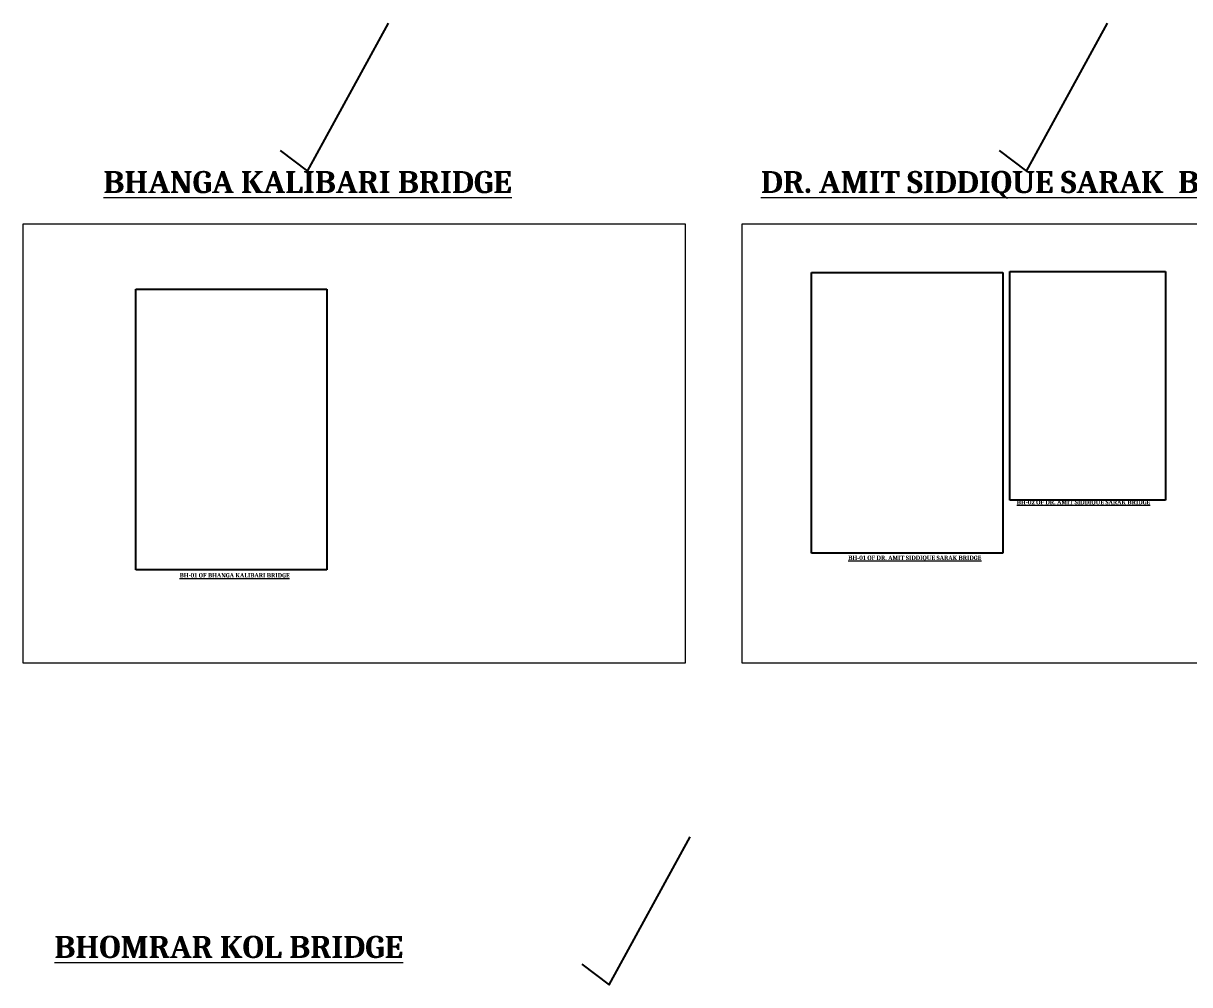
# Model space of a CAD drawing. Header units: millimetres. Extents: x 660635 to 3602845, y -5478610 to -489530.
# Drawn here: x 2112828 to 2350362, y -2743188 to -2547357 of the extents above; entities that cross this region are included whole.
import ezdxf

# ---------------------------------------------------------------- set-up
doc = ezdxf.new("R2010")
doc.units = ezdxf.units.MM
doc.header["$LTSCALE"] = 25
doc.header["$MEASUREMENT"] = 0
doc.layers.get('0').update_dxf_attribs({"lineweight": 13})
doc.layers.get('Defpoints').update_dxf_attribs({"color": 230, "lineweight": 9})
doc.layers.add('SLOPEEARTH', color=3, linetype='Continuous')
doc.styles.add('tynrb', font='timesbd.ttf')
picture_1 = doc.add_image_def('image20.jpg', size_in_pixel=(981, 1441))
picture_2 = doc.add_image_def('image24.jpg', size_in_pixel=(981, 1440))
picture_3 = doc.add_image_def('image25.jpg', size_in_pixel=(981, 1440))

msp = doc.modelspace()

# ---------------------------------------------------------------- linework, layer by layer
at = {"layer": 'Defpoints', "lineweight": -2, "ltscale": 100}
for points in [[(2165147.696, -2573289.059), (2170729.305, -2577440.433), (2187208.344, -2547357.437)], [(2311553.945, -2573289.059), (2317135.554, -2577440.433), (2333614.594, -2547357.437)], [(2226580.645, -2739036.251), (2232162.254, -2743187.625), (2248641.293, -2713104.629)]]:
    msp.add_lwpolyline(points, dxfattribs=at)
at = {"layer": 'Defpoints', "ltscale": 50}
for points in [[(2112827.619, -2588208.253), (2247585.64, -2588208.253), (2247585.64, -2677670.558), (2112827.619, -2677670.558)], [(2259233.868, -2588208.253), (2393991.889, -2588208.253), (2393991.889, -2677670.558), (2259233.868, -2677670.558)]]:
    msp.add_lwpolyline(points, close=True, dxfattribs=at)

# ---------------------------------------------------------------- texts
at = {"color": 0, "attachment_point": 2, "style": 'tynrb'}
for s, insert, char_height, width in [('{\\fCambria|b1|i0|c0|p18;\\LBHANGA KALIBARI BRIDGE}', (2170729.305, -2577440.433), 4500, 108882.56385), ('{\\fCambria|b1|i0|c0|p18;\\LDR. AMIT SIDDIQUE SARAK  BRIDGE}', (2317135.554, -2577440.433), 4500, 143916.34253), ('{\\fCambria|b1|i0|c0|p18;\\LBH-02 OF DR. AMIT SIDDIQUE SARAK BRIDGE}', (2328743.555, -2644457.995), 900, 35926.10593), ('{\\fCambria|b1|i0|c0|p18;\\LBH-01 OF DR. AMIT SIDDIQUE SARAK BRIDGE}', (2294381.125, -2655785.455), 900, 35926.10593), ('{\\fCambria|b1|i0|c0|p18;\\LBH-01 OF BHANGA KALIBARI BRIDGE}', (2155860.768, -2659341.505), 900, 35926.10593), ('{\\fCambria|b1|i0|c0|p18;\\L BHOMRAR KOL BRIDGE}', (2153930.547, -2733245.088), 4500, 108882.56385)]:
    msp.add_mtext(s, dxfattribs=dict(at, insert=insert, char_height=char_height, width=width))

# ---------------------------------------------------------------- pictures from other files: only their frames are drawn
at = {"layer": 'SLOPEEARTH', "lineweight": -2, "ltscale": 100}
image = msp.add_image(picture_2, insert=(2273371.481, -2655298.426), size_in_units=(38933.438, 57150), dxfattribs=at)
image.dxf.flags = 7
image = msp.add_image(picture_3, insert=(2313717.205, -2644457.995), size_in_units=(31693.265, 46522.224), dxfattribs=at)
image.dxf.flags = 7
image = msp.add_image(picture_1, insert=(2135728.467, -2658690.293), size_in_units=(38933.438, 57189.687), dxfattribs=at)
image.dxf.flags = 7

doc.saveas('drawing.dxf')
